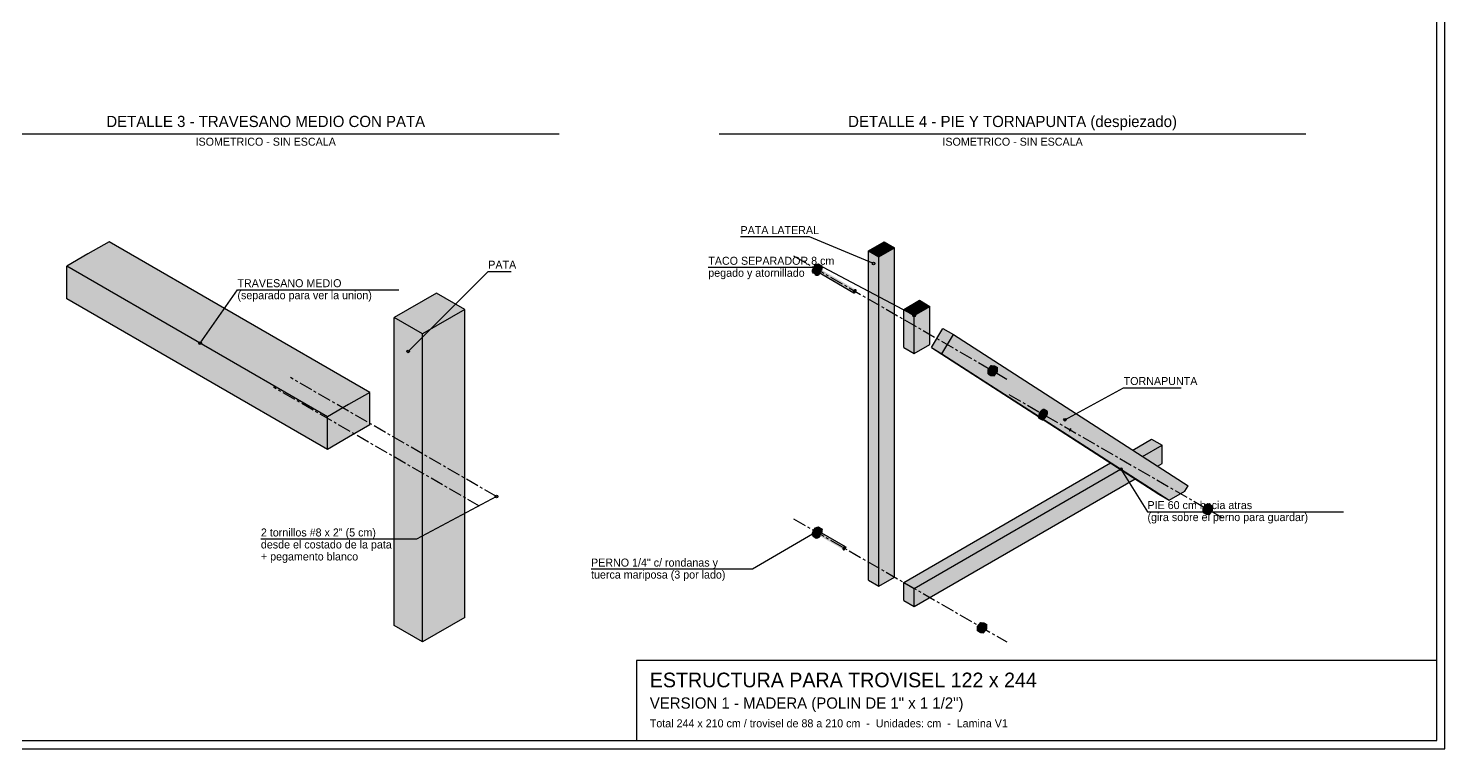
# Model space of a CAD drawing. Extents: x -37 to 1122, y -290 to 250.
# Drawn here: x 591 to 1122, y -290 to -20 of the extents above; entities that cross this region are included whole.
import ezdxf
from ezdxf.enums import TextEntityAlignment as Align

# ---------------------------------------------------------------- set-up
doc = ezdxf.new("R2010")
doc.units = 0
doc.header["$LTSCALE"] = 4
doc.linetypes.add('CENTER', pattern=[2, 1.25, -0.25, 0.25, -0.25])
for name, color, linetype in [('EJES', 6, 'CENTER'), ('HERRAJES', 30, 'CONTINUOUS'), ('MADERA', 7, 'CONTINUOUS'), ('MARCO', 7, 'CONTINUOUS'), ('RELLENO', 7, 'CONTINUOUS'), ('TEXTO', 7, 'CONTINUOUS')]:
    doc.layers.add(name, color=color, linetype=linetype)

msp = doc.modelspace()

# ---------------------------------------------------------------- linework, layer by layer
at = {"layer": 'EJES'}
for p, q in [((877.923165, -105.281388), (957.889428, -151.449931)), ((766.513646, -195.468324), (689.258902, -150.865277)), ((760.163256, -199.134723), (682.908512, -154.531676)), ((958.625267, -157.241123), (1038.591529, -203.409666)), ((877.923165, -203.834503), (957.889428, -250.003046))]:
    msp.add_line(p, q, dxfattribs=at)
at = {"layer": 'HERRAJES'}
for p, q in [((885, -110.702367), (885.219745, -109.962918)), ((885, -111.36542), (885, -110.702367)), ((885, -111.36542), (885.219745, -111.851131)), ((885.219745, -109.962918), (885.625779, -109.259646)), ((885.625779, -109.259646), (886.156289, -108.699617)), ((885.774567, -111.149564), (885.994311, -110.410114)), ((885.774567, -111.812616), (885.774567, -111.149564)), ((885.994311, -110.410114), (886.400345, -109.706842)), ((886.156289, -108.699617), (886.730509, -108.368091)), ((886.400345, -109.706842), (886.930855, -109.146813)), ((886.730509, -108.368091), (887.261019, -108.31554)), ((886.808917, -111.199335), (900.472363, -119.087929)), ((886.930855, -109.146813), (887.505076, -108.815287)), ((887.261019, -108.31554), (888.035586, -108.762736)), ((887.505076, -108.815287), (888.035586, -108.762736)), ((888.035586, -108.762736), (888.44162, -108.99716)), ((888.44162, -108.99716), (888.661364, -109.48287)), ((888.522511, -110.613169), (888.661364, -110.145923)), ((888.661364, -110.145923), (888.661364, -109.48287)), ((885.774567, -111.812616), (885.994311, -112.298327)), ((885.994311, -112.298327), (886.400345, -112.532751)), ((886.400345, -112.532751), (886.930855, -112.4802)), ((886.930855, -112.4802), (887.505076, -112.148674)), ((887.505076, -112.148674), (887.840296, -111.7948)), ((900.398923, -118.703999), (900.472363, -118.456867)), ((900.398923, -118.925598), (900.398923, -118.703999)), ((900.398923, -118.925598), (900.472363, -119.087929)), ((900.472363, -118.456867), (900.608064, -118.221826)), ((900.472363, -119.087929), (900.608064, -119.166276)), ((900.608064, -118.221826), (900.785367, -118.034659)), ((900.608064, -119.166276), (900.785367, -119.148711)), ((900.785367, -118.034659), (900.977276, -117.92386)), ((900.785367, -119.148711), (900.977276, -119.037912)), ((900.977276, -117.92386), (901.154579, -117.906295)), ((900.977276, -119.037912), (901.154579, -118.850745)), ((901.154579, -117.906295), (901.29028, -117.984642)), ((901.154579, -118.850745), (901.29028, -118.615704)), ((901.29028, -117.984642), (901.36372, -118.146973)), ((901.29028, -118.615704), (901.36372, -118.368572)), ((901.36372, -118.368572), (901.36372, -118.146973)), ((950.791938, -147.943097), (952.002722, -146.436861)), ((950.791938, -149.557475), (950.791938, -147.943097)), ((950.791938, -147.943097), (951.876331, -148.569172)), ((951.876331, -148.569172), (953.087115, -147.062936)), ((951.876331, -150.18355), (951.876331, -148.569172)), ((952.002722, -146.436861), (953.213506, -146.545004)), ((952.002722, -146.436861), (953.087115, -147.062936)), ((953.087115, -147.062936), (954.297899, -147.171079)), ((953.213506, -146.545004), (954.297899, -147.171079)), ((954.297899, -148.785457), (954.297899, -147.171079)), ((950.791938, -149.557475), (951.876331, -150.18355)), ((951.876331, -150.18355), (953.087115, -150.291693)), ((953.087115, -150.291693), (954.297899, -148.785457)), ((969.6369, -165.596912), (969.6369, -165.4711)), ((969.6369, -165.596912), (969.856644, -166.082623)), ((969.856644, -166.082623), (970.631211, -166.529819)), ((970.411466, -166.044108), (970.411466, -165.969802)), ((970.411466, -166.044108), (970.631211, -166.529819)), ((970.631211, -166.529819), (971.037245, -166.764243)), ((971.037245, -166.764243), (971.56428, -166.712036)), ((1031.494039, -199.902832), (1032.704823, -198.396596)), ((1031.494039, -201.51721), (1031.494039, -199.902832)), ((1031.494039, -199.902832), (1032.578432, -200.528907)), ((1031.494039, -201.51721), (1032.578432, -202.143285)), ((1032.578432, -200.528907), (1033.789216, -199.022671)), ((1032.578432, -202.143285), (1032.578432, -200.528907)), ((1032.704823, -198.396596), (1033.915607, -198.504739)), ((1032.704823, -198.396596), (1033.789216, -199.022671)), ((1033.789216, -199.022671), (1035, -199.130814)), ((1033.789216, -202.251428), (1035, -200.745192)), ((1033.915607, -198.504739), (1035, -199.130814)), ((1035, -200.745192), (1035, -199.130814)), ((886.156289, -207.252732), (886.730509, -206.921205)), ((886.730509, -206.921205), (887.261019, -206.868654)), ((887.261019, -206.868654), (888.035586, -207.315851)), ((1032.578432, -202.143285), (1033.789216, -202.251428)), ((885, -209.255482), (885.219745, -208.516033)), ((885, -209.918535), (885, -209.255482)), ((885, -209.918535), (885.219745, -210.404245)), ((885.219745, -208.516033), (885.625779, -207.812761)), ((885.219745, -210.404245), (885.994311, -210.851442)), ((885.625779, -207.812761), (886.156289, -207.252732)), ((885.774567, -209.702679), (885.994311, -208.963229)), ((885.774567, -210.365731), (885.774567, -209.702679)), ((885.774567, -210.365731), (885.994311, -210.851442)), ((885.994311, -208.963229), (886.400345, -208.259957)), ((885.994311, -210.851442), (886.400345, -211.085866)), ((886.400345, -208.259957), (886.930855, -207.699928)), ((886.400345, -211.085866), (886.930855, -211.033315)), ((886.930855, -207.699928), (887.505076, -207.368402)), ((886.930855, -211.033315), (887.505076, -210.701788)), ((887.491134, -208.570816), (897.219781, -214.187653)), ((887.505076, -207.368402), (888.035586, -207.315851)), ((887.505076, -210.701788), (887.840296, -210.347915)), ((888.035586, -207.315851), (888.44162, -207.550275)), ((888.44162, -207.550275), (888.661364, -208.035985)), ((888.522511, -209.166284), (888.661364, -208.699038)), ((888.661364, -208.699038), (888.661364, -208.035985)), ((896.464124, -214.985357), (896.537564, -214.738225)), ((896.464124, -215.206955), (896.464124, -214.985357)), ((896.464124, -215.206955), (896.537564, -215.369287)), ((896.537564, -214.738225), (896.673265, -214.503184)), ((896.537564, -215.369287), (896.673265, -215.447634)), ((896.673265, -214.503184), (896.850568, -214.316017)), ((896.673265, -215.447634), (896.850568, -215.430069)), ((896.850568, -214.316017), (897.042478, -214.205218)), ((896.850568, -215.430069), (897.042478, -215.31927)), ((897.042478, -214.205218), (897.219781, -214.187653)), ((897.042478, -215.31927), (897.219781, -215.132103)), ((897.219781, -214.187653), (897.355482, -214.266)), ((897.219781, -215.132103), (897.355482, -214.897062)), ((897.355482, -214.266), (897.428921, -214.428331)), ((897.355482, -214.897062), (897.428921, -214.64993)), ((897.428921, -214.64993), (897.428921, -214.428331)), ((946.857139, -244.224455), (948.067923, -242.718219)), ((946.857139, -245.838833), (946.857139, -244.224455)), ((946.857139, -244.224455), (947.941532, -244.850529)), ((947.941532, -244.850529), (949.152316, -243.344294)), ((948.067923, -242.718219), (949.278707, -242.826362)), ((948.067923, -242.718219), (949.152316, -243.344294)), ((949.152316, -243.344294), (950.3631, -243.452436)), ((949.278707, -242.826362), (950.3631, -243.452436)), ((950.3631, -245.066815), (950.3631, -243.452436)), ((946.857139, -245.838833), (947.941532, -246.464908)), ((947.941532, -246.464908), (947.941532, -244.850529)), ((947.941532, -246.464908), (949.152316, -246.573051)), ((949.152316, -246.573051), (950.3631, -245.066815))]:
    msp.add_line(p, q, dxfattribs=at)
at = {"layer": 'MADERA'}
for p, q in [((621.267227, -100), (613.329239, -104.582999)), ((719.02323, -156.439455), (621.267227, -100)), ((905.954733, -103.407636), (911.856931, -100)), ((911.856931, -100), (915.79173, -102.271757)), ((613.329239, -104.582999), (605.391252, -109.165998)), ((905.954733, -103.407636), (909.889532, -105.679393)), ((905.954733, -226.833807), (905.954733, -103.407636)), ((909.889532, -105.679393), (915.79173, -102.271757)), ((909.889532, -229.105564), (909.889532, -105.679393)), ((915.79173, -225.697929), (915.79173, -102.271757)), ((703.147255, -165.605453), (605.391252, -109.165998)), ((605.391252, -121.38733), (605.391252, -109.165998)), ((703.147255, -177.826784), (605.391252, -121.38733)), ((744.024765, -119.246191), (728.14879, -128.412189)), ((754.608748, -125.356856), (744.024765, -119.246191)), ((919.184332, -125.356029), (925.08653, -121.948393)), ((925.08653, -121.948393), (929.021329, -124.22015)), ((754.608748, -125.356856), (738.732773, -134.522855)), ((754.608748, -240.834002), (754.608748, -125.356856)), ((919.184332, -125.356029), (923.119131, -127.627786)), ((919.184332, -139.66631), (919.184332, -125.356029)), ((923.119131, -127.627786), (929.021329, -124.22015)), ((929.021329, -138.530431), (929.021329, -124.22015)), ((738.732773, -134.522855), (728.14879, -128.412189)), ((728.14879, -243.889334), (728.14879, -128.412189)), ((923.119131, -141.938067), (923.119131, -127.627786)), ((929.571142, -139.674918), (933.859754, -132.516472)), ((933.859754, -132.516472), (937.794552, -134.788229)), ((738.732773, -250), (738.732773, -134.522855)), ((933.505941, -141.946675), (937.794552, -134.788229)), ((937.794552, -134.788229), (1025.795817, -191.447501)), ((919.184332, -139.66631), (923.119131, -141.938067)), ((923.119131, -141.938067), (929.021329, -138.530431)), ((929.571142, -139.674918), (1014.79609, -194.54667)), ((929.571142, -139.674918), (933.505941, -141.946675)), ((933.505941, -141.946675), (1018.730889, -196.818427)), ((719.02323, -156.439455), (711.085242, -161.022454)), ((719.02323, -168.660786), (719.02323, -156.439455)), ((711.085242, -161.022454), (703.147255, -165.605453)), ((703.147255, -177.826784), (703.147255, -165.605453)), ((719.02323, -168.660786), (711.085242, -173.243785)), ((711.085242, -173.243785), (703.147255, -177.826784)), ((1005.043198, -178.086009), (1012.132332, -173.993096)), ((1012.132332, -173.993096), (1016.067131, -176.264853)), ((1008.763741, -180.481466), (1016.067131, -176.264853)), ((1016.067131, -183.080124), (1016.067131, -176.264853)), ((919.184332, -227.656648), (996.706047, -182.899465)), ((923.119131, -229.928405), (1000.42659, -185.294923)), ((1014.344556, -184.074653), (1016.067131, -183.080124)), ((923.119131, -236.743677), (1006.007405, -188.888109)), ((1014.79609, -194.54667), (1018.730889, -196.818427)), ((1018.730889, -196.818427), (1024.612488, -193.422684)), ((1024.612488, -193.422684), (1025.795817, -191.447501)), ((905.954733, -226.833807), (909.889532, -229.105564)), ((909.889532, -229.105564), (915.79173, -225.697929)), ((919.184332, -227.656648), (923.119131, -229.928405)), ((919.184332, -234.47192), (919.184332, -227.656648)), ((923.119131, -236.743677), (923.119131, -229.928405)), ((919.184332, -234.47192), (923.119131, -236.743677)), ((738.732773, -250), (728.14879, -243.889334)), ((754.608748, -240.834002), (738.732773, -250))]:
    msp.add_line(p, q, dxfattribs=at)
at = {"layer": 'MARCO'}
for p, q in [((1122, -290.003046), (1122, 250)), ((1119, -287.003046), (1119, 247)), ((1119, -257.003046), (819, -257.003046)), ((819, -257.003046), (819, -287.003046)), ((1119, -287.003046), (1119, -257.003046)), ((-37, -290.003046), (1122, -290.003046)), ((-34, -287.003046), (1119, -287.003046)), ((819, -287.003046), (1119, -287.003046))]:
    msp.add_line(p, q, dxfattribs=at)
at = {"layer": 'RELLENO', "color": 51}
for points in [[(621.267227, -100), (613.329239, -104.582999), (711.085242, -161.022454)], [(711.085242, -161.022454), (719.02323, -156.439455), (621.267227, -100)], [(911.856931, -100), (905.954733, -103.407636), (909.889532, -105.679393)], [(909.889532, -105.679393), (915.79173, -102.271757), (911.856931, -100)], [(613.329239, -104.582999), (605.391252, -109.165998), (703.147255, -165.605453)], [(703.147255, -165.605453), (711.085242, -161.022454), (613.329239, -104.582999)], [(744.024765, -119.246191), (728.14879, -128.412189), (738.732773, -134.522855)], [(738.732773, -134.522855), (754.608748, -125.356856), (744.024765, -119.246191)], [(925.08653, -121.948393), (919.184332, -125.356029), (923.119131, -127.627786)], [(923.119131, -127.627786), (929.021329, -124.22015), (925.08653, -121.948393)], [(937.794553, -134.788229), (933.859754, -132.516472), (929.571143, -139.674918)], [(929.571143, -139.674918), (933.505941, -141.946675), (937.794553, -134.788229)], [(1012.132332, -173.993096), (919.184332, -227.656648), (923.119131, -229.928405)], [(923.119131, -229.928405), (1016.067131, -176.264853), (1012.132332, -173.993096)]]:
    msp.add_solid(points, dxfattribs=at)
at = {"layer": 'RELLENO', "color": 41}
for points in [[(613.329239, -104.582999), (613.329239, -116.80433), (711.085242, -173.243785)], [(711.085242, -173.243785), (711.085242, -161.022454), (613.329239, -104.582999)], [(905.954733, -103.407636), (905.954733, -226.833807), (909.889532, -229.105564)], [(909.889532, -229.105564), (909.889532, -105.679393), (905.954733, -103.407636)], [(605.391252, -109.165998), (605.391252, -121.38733), (703.147255, -177.826784)], [(703.147255, -177.826784), (703.147255, -165.605453), (605.391252, -109.165998)], [(919.184332, -125.356029), (919.184332, -139.66631), (923.119131, -141.938067)], [(923.119131, -141.938067), (923.119131, -127.627786), (919.184332, -125.356029)], [(728.14879, -128.412189), (728.14879, -243.889334), (738.732773, -250)], [(738.732773, -250), (738.732773, -134.522855), (728.14879, -128.412189)], [(933.505941, -141.946675), (929.571143, -139.674918), (1014.79609, -194.54667)], [(1014.79609, -194.54667), (1018.730889, -196.818427), (933.505941, -141.946675)], [(919.184332, -227.656648), (919.184332, -234.47192), (923.119131, -236.743677)], [(923.119131, -236.743677), (923.119131, -229.928405), (919.184332, -227.656648)]]:
    msp.add_solid(points, dxfattribs=at)
at = {"layer": 'RELLENO', "color": 43}
for points in [[(915.79173, -225.697929), (915.79173, -102.271757), (909.889532, -105.679393)], [(909.889532, -105.679393), (909.889532, -229.105564), (915.79173, -225.697929)], [(754.608748, -240.834002), (754.608748, -125.356856), (738.732773, -134.522855)], [(929.021329, -138.530431), (929.021329, -124.22015), (923.119131, -127.627786)], [(923.119131, -127.627786), (923.119131, -141.938067), (929.021329, -138.530431)], [(738.732773, -134.522855), (738.732773, -250), (754.608748, -240.834002)], [(937.794553, -134.788229), (933.505941, -141.946675), (1018.730889, -196.818427)], [(937.794553, -134.788229), (1018.730889, -196.818427), (1024.612488, -193.422684)], [(1024.612488, -193.422684), (1025.795816, -191.447502), (937.794553, -134.788229)], [(719.02323, -168.660786), (719.02323, -156.439455), (711.085242, -161.022454)], [(711.085242, -173.243785), (711.085242, -161.022454), (703.147255, -165.605453)], [(711.085242, -161.022454), (711.085242, -173.243785), (719.02323, -168.660786)], [(703.147255, -165.605453), (703.147255, -177.826784), (711.085242, -173.243785)], [(1016.067131, -183.080124), (1016.067131, -176.264853), (923.119131, -229.928405)], [(923.119131, -229.928405), (923.119131, -236.743677), (1016.067131, -183.080124)]]:
    msp.add_solid(points, dxfattribs=at)
at = {"layer": 'RELLENO', "color": 30}
for points in [[(885.994311, -110.410115), (885.219744, -109.962918), (885, -110.702368)], [(885, -110.702368), (885.774567, -111.149564), (885.994311, -110.410115)], [(885.774567, -111.149564), (885, -110.702368), (885, -111.36542)], [(885, -111.36542), (885.774567, -111.812616), (885.774567, -111.149564)], [(885.774567, -111.812616), (885, -111.36542), (885.219744, -111.85113)], [(886.400346, -109.706842), (885.625779, -109.259646), (885.219744, -109.962918)], [(885.219744, -109.962918), (885.994311, -110.410115), (886.400346, -109.706842)], [(886.930856, -109.146813), (886.156289, -108.699617), (885.625779, -109.259646)], [(885.625779, -109.259646), (886.400346, -109.706842), (886.930856, -109.146813)], [(900.472363, -118.456868), (886.034441, -110.121129), (885.961, -110.368261)], [(900.398922, -118.703999), (885.961, -110.368261), (885.961, -110.58986)], [(885.961, -110.368261), (900.398922, -118.703999), (900.472363, -118.456868)], [(900.398922, -118.925598), (885.961, -110.58986), (886.034441, -110.752189)], [(885.961, -110.58986), (900.398922, -118.925598), (900.398922, -118.703999)], [(900.608064, -118.221826), (886.170142, -109.886088), (886.034441, -110.121129)], [(886.034441, -110.121129), (900.472363, -118.456868), (900.608064, -118.221826)], [(886.034441, -110.752189), (900.472363, -119.087928), (900.398922, -118.925598)], [(887.505075, -108.815287), (886.730509, -108.368091), (886.156289, -108.699617)], [(886.156289, -108.699617), (886.930856, -109.146813), (887.505075, -108.815287)], [(900.785366, -118.034659), (886.347444, -109.69892), (886.170142, -109.886088)], [(886.170142, -109.886088), (900.608064, -118.221826), (900.785366, -118.034659)], [(900.977277, -117.923859), (886.539354, -109.588121), (886.347444, -109.69892)], [(886.347444, -109.69892), (900.785366, -118.034659), (900.977277, -117.923859)], [(901.154579, -117.906296), (886.716656, -109.570558), (886.539354, -109.588121)], [(886.539354, -109.588121), (900.977277, -117.923859), (901.154579, -117.906296)], [(888.035585, -108.762736), (887.261019, -108.31554), (886.730509, -108.368091)], [(886.730509, -108.368091), (887.505075, -108.815287), (888.035585, -108.762736)], [(885.219744, -111.85113), (885.994311, -112.298326), (885.774567, -111.812616)], [(953.087115, -147.062936), (952.002722, -146.436861), (950.791938, -147.943097)], [(950.791938, -147.943097), (951.876331, -148.569172), (953.087115, -147.062936)], [(951.876331, -148.569172), (950.791938, -147.943097), (950.791938, -149.557475)], [(950.791938, -149.557475), (951.876331, -150.18355), (951.876331, -148.569172)], [(954.297899, -147.171079), (953.213505, -146.545004), (952.002722, -146.436861)], [(952.002722, -146.436861), (953.087115, -147.062936), (954.297899, -147.171079)], [(970.631211, -164.641607), (969.856644, -164.19441), (969.6369, -164.93386)], [(971.037245, -163.938334), (970.262679, -163.491138), (969.856644, -164.19441)], [(969.856644, -164.19441), (970.631211, -164.641607), (971.037245, -163.938334)], [(971.567755, -163.378305), (970.793189, -162.931109), (970.262679, -163.491138)], [(970.262679, -163.491138), (971.037245, -163.938334), (971.567755, -163.378305)], [(981.174464, -170.416603), (970.67134, -164.352621), (970.597899, -164.599753)], [(981.101023, -170.663734), (970.597899, -164.599753), (970.597899, -164.821352)], [(970.597899, -164.599753), (981.101023, -170.663734), (981.174464, -170.416603)], [(981.310165, -170.181561), (970.807041, -164.11758), (970.67134, -164.352621)], [(970.67134, -164.352621), (981.174464, -170.416603), (981.310165, -170.181561)], [(972.141975, -163.046779), (971.367408, -162.599583), (970.793189, -162.931109)], [(970.793189, -162.931109), (971.567755, -163.378305), (972.141975, -163.046779)], [(981.487467, -169.994394), (970.984343, -163.930412), (970.807041, -164.11758)], [(970.807041, -164.11758), (981.310165, -170.181561), (981.487467, -169.994394)], [(981.679378, -169.883594), (971.176254, -163.819613), (970.984343, -163.930412)], [(970.984343, -163.930412), (981.487467, -169.994394), (981.679378, -169.883594)], [(981.85668, -169.866031), (971.353556, -163.80205), (971.176254, -163.819613)], [(971.176254, -163.819613), (981.679378, -169.883594), (981.85668, -169.866031)], [(972.672485, -162.994228), (971.897918, -162.547032), (971.367408, -162.599583)], [(971.367408, -162.599583), (972.141975, -163.046779), (972.672485, -162.994228)], [(969.6369, -164.93386), (970.411466, -165.381056), (970.631211, -164.641607)], [(970.411466, -165.381056), (969.6369, -164.93386), (969.6369, -165.596912)], [(969.6369, -165.596912), (970.411466, -166.044108), (970.411466, -165.381056)], [(970.411466, -166.044108), (969.6369, -165.596912), (969.856644, -166.082622)], [(969.856644, -166.082622), (970.631211, -166.529819), (970.411466, -166.044108)], [(981.101023, -170.885333), (970.597899, -164.821352), (970.67134, -164.983681)], [(970.597899, -164.821352), (981.101023, -170.885333), (981.101023, -170.663734)], [(970.67134, -164.983681), (981.174464, -171.047663), (981.101023, -170.885333)], [(1033.789216, -199.022671), (1032.704823, -198.396596), (1031.494039, -199.902832)], [(1031.494039, -199.902832), (1032.578432, -200.528907), (1033.789216, -199.022671)], [(1032.578432, -200.528907), (1031.494039, -199.902832), (1031.494039, -201.51721)], [(1031.494039, -201.51721), (1032.578432, -202.143285), (1032.578432, -200.528907)], [(1035, -199.130814), (1033.915607, -198.504739), (1032.704823, -198.396596)], [(1032.704823, -198.396596), (1033.789216, -199.022671), (1035, -199.130814)], [(887.505075, -207.368402), (886.730509, -206.921206), (886.156289, -207.252731)], [(888.035585, -207.315851), (887.261019, -206.868654), (886.730509, -206.921206)], [(886.730509, -206.921206), (887.505075, -207.368402), (888.035585, -207.315851)], [(885.994311, -208.963229), (885.219744, -208.516033), (885, -209.255483)], [(885, -209.255483), (885.774567, -209.702679), (885.994311, -208.963229)], [(885.774567, -209.702679), (885, -209.255483), (885, -209.918535)], [(885, -209.918535), (885.774567, -210.365731), (885.774567, -209.702679)], [(885.774567, -210.365731), (885, -209.918535), (885.219744, -210.404245)], [(886.400346, -208.259957), (885.625779, -207.81276), (885.219744, -208.516033)], [(885.219744, -208.516033), (885.994311, -208.963229), (886.400346, -208.259957)], [(885.219744, -210.404245), (885.994311, -210.851441), (885.774567, -210.365731)], [(886.930856, -207.699928), (886.156289, -207.252731), (885.625779, -207.81276)], [(885.625779, -207.81276), (886.400346, -208.259957), (886.930856, -207.699928)], [(896.537565, -214.738225), (886.034441, -208.674244), (885.961, -208.921376)], [(896.464124, -214.985357), (885.961, -208.921376), (885.961, -209.142975)], [(885.961, -208.921376), (896.464124, -214.985357), (896.537565, -214.738225)], [(896.464124, -215.206956), (885.961, -209.142975), (886.034441, -209.305304)], [(885.961, -209.142975), (896.464124, -215.206956), (896.464124, -214.985357)], [(896.673266, -214.503184), (886.170142, -208.439203), (886.034441, -208.674244)], [(886.034441, -208.674244), (896.537565, -214.738225), (896.673266, -214.503184)], [(886.034441, -209.305304), (896.537565, -215.369286), (896.464124, -215.206956)], [(886.156289, -207.252731), (886.930856, -207.699928), (887.505075, -207.368402)], [(896.850568, -214.316017), (886.347444, -208.252035), (886.170142, -208.439203)], [(886.170142, -208.439203), (896.673266, -214.503184), (896.850568, -214.316017)], [(897.042478, -214.205217), (886.539354, -208.141236), (886.347444, -208.252035)], [(886.347444, -208.252035), (896.850568, -214.316017), (897.042478, -214.205217)], [(897.21978, -214.187654), (886.716656, -208.123673), (886.539354, -208.141236)], [(886.539354, -208.141236), (897.042478, -214.205217), (897.21978, -214.187654)], [(949.152316, -243.344294), (948.067923, -242.718219), (946.857139, -244.224455)], [(946.857139, -244.224455), (947.941532, -244.850529), (949.152316, -243.344294)], [(947.941532, -244.850529), (946.857139, -244.224455), (946.857139, -245.838833)], [(950.3631, -243.452437), (949.278707, -242.826362), (948.067923, -242.718219)], [(948.067923, -242.718219), (949.152316, -243.344294), (950.3631, -243.452437)], [(946.857139, -245.838833), (947.941532, -246.464908), (947.941532, -244.850529)]]:
    msp.add_solid(points, dxfattribs=at)
at = {"layer": 'RELLENO', "color": 32}
for points in [[(888.661364, -110.145923), (885.994311, -110.410115), (885.774567, -111.149564)], [(888.661364, -110.145923), (885.774567, -111.149564), (885.774567, -111.812616)], [(888.661364, -110.145923), (885.774567, -111.812616), (885.994311, -112.298326)], [(888.661364, -110.145923), (886.400346, -109.706842), (885.994311, -110.410115)], [(888.661364, -110.145923), (885.994311, -112.298326), (886.400346, -112.532751)], [(888.661364, -110.145923), (886.930856, -109.146813), (886.400346, -109.706842)], [(888.661364, -110.145923), (886.400346, -112.532751), (886.930856, -112.4802)], [(888.661364, -110.145923), (887.505075, -108.815287), (886.930856, -109.146813)], [(888.661364, -110.145923), (886.930856, -112.4802), (887.505075, -112.148674)], [(888.661364, -110.145923), (888.035585, -108.762736), (887.505075, -108.815287)], [(888.661364, -110.145923), (887.505075, -112.148674), (888.035585, -111.588645)], [(888.661364, -110.145923), (888.44162, -108.99716), (888.035585, -108.762736)], [(888.035585, -111.588645), (888.44162, -110.885372), (888.661364, -110.145923)], [(888.661364, -110.145923), (888.661364, -109.482871), (888.44162, -108.99716)], [(901.363721, -118.368572), (900.472363, -118.456868), (900.398922, -118.703999)], [(901.363721, -118.368572), (900.398922, -118.703999), (900.398922, -118.925598)], [(901.363721, -118.368572), (900.398922, -118.925598), (900.472363, -119.087928)], [(901.363721, -118.368572), (900.608064, -118.221826), (900.472363, -118.456868)], [(901.363721, -118.368572), (900.472363, -119.087928), (900.608064, -119.166275)], [(901.363721, -118.368572), (900.785366, -118.034659), (900.608064, -118.221826)], [(901.363721, -118.368572), (900.608064, -119.166275), (900.785366, -119.148712)], [(901.363721, -118.368572), (900.977277, -117.923859), (900.785366, -118.034659)], [(901.363721, -118.368572), (900.785366, -119.148712), (900.977277, -119.037912)], [(901.363721, -118.368572), (901.154579, -117.906296), (900.977277, -117.923859)], [(901.363721, -118.368572), (900.977277, -119.037912), (901.154579, -118.850745)], [(901.363721, -118.368572), (901.29028, -117.984643), (901.154579, -117.906296)], [(901.154579, -118.850745), (901.29028, -118.615704), (901.363721, -118.368572)], [(901.363721, -118.368572), (901.363721, -118.146973), (901.29028, -117.984643)], [(954.297899, -148.785457), (953.087115, -147.062936), (951.876331, -148.569172)], [(954.297899, -148.785457), (951.876331, -148.569172), (951.876331, -150.18355)], [(954.297899, -148.785457), (954.297899, -147.171079), (953.087115, -147.062936)], [(951.876331, -150.18355), (953.087115, -150.291693), (954.297899, -148.785457)], [(973.298264, -164.377415), (970.631211, -164.641607), (970.411466, -165.381056)], [(973.298264, -164.377415), (970.411466, -165.381056), (970.411466, -166.044108)], [(973.298264, -164.377415), (970.411466, -166.044108), (970.631211, -166.529819)], [(973.298264, -164.377415), (971.037245, -163.938334), (970.631211, -164.641607)], [(973.298264, -164.377415), (970.631211, -166.529819), (971.037245, -166.764243)], [(973.298264, -164.377415), (971.567755, -163.378305), (971.037245, -163.938334)], [(973.298264, -164.377415), (971.037245, -166.764243), (971.567755, -166.711692)], [(973.298264, -164.377415), (972.141975, -163.046779), (971.567755, -163.378305)], [(973.298264, -164.377415), (971.567755, -166.711692), (972.141975, -166.380166)], [(973.298264, -164.377415), (972.672485, -162.994228), (972.141975, -163.046779)], [(973.298264, -164.377415), (972.141975, -166.380166), (972.672485, -165.820137)], [(973.298264, -164.377415), (973.07852, -163.228652), (972.672485, -162.994228)], [(972.672485, -165.820137), (973.07852, -165.116864), (973.298264, -164.377415)], [(973.298264, -164.377415), (973.298264, -163.714363), (973.07852, -163.228652)], [(982.065822, -170.328307), (981.679378, -169.883594), (981.487467, -169.994394)], [(982.065822, -170.328307), (981.85668, -169.866031), (981.679378, -169.883594)], [(982.065822, -170.328307), (981.992381, -169.944378), (981.85668, -169.866031)], [(982.065822, -170.328307), (981.174464, -170.416603), (981.101023, -170.663734)], [(982.065822, -170.328307), (981.101023, -170.663734), (981.101023, -170.885333)], [(982.065822, -170.328307), (981.101023, -170.885333), (981.174464, -171.047663)], [(982.065822, -170.328307), (981.310165, -170.181561), (981.174464, -170.416603)], [(982.065822, -170.328307), (981.174464, -171.047663), (981.310165, -171.12601)], [(982.065822, -170.328307), (981.487467, -169.994394), (981.310165, -170.181561)], [(982.065822, -170.328307), (981.310165, -171.12601), (981.487467, -171.108447)], [(982.065822, -170.328307), (981.487467, -171.108447), (981.679378, -170.997647)], [(982.065822, -170.328307), (981.679378, -170.997647), (981.85668, -170.81048)], [(981.85668, -170.81048), (981.992381, -170.575439), (982.065822, -170.328307)], [(982.065822, -170.328307), (982.065822, -170.106708), (981.992381, -169.944378)], [(1035, -200.745192), (1033.789216, -199.022671), (1032.578432, -200.528907)], [(1035, -200.745192), (1032.578432, -200.528907), (1032.578432, -202.143285)], [(1032.578432, -202.143285), (1033.789216, -202.251428), (1035, -200.745192)], [(1035, -200.745192), (1035, -199.130814), (1033.789216, -199.022671)], [(888.661364, -208.699037), (885.994311, -208.963229), (885.774567, -209.702679)], [(888.661364, -208.699037), (885.774567, -209.702679), (885.774567, -210.365731)], [(888.661364, -208.699037), (885.774567, -210.365731), (885.994311, -210.851441)], [(888.661364, -208.699037), (886.400346, -208.259957), (885.994311, -208.963229)], [(888.661364, -208.699037), (885.994311, -210.851441), (886.400346, -211.085866)], [(888.661364, -208.699037), (886.930856, -207.699928), (886.400346, -208.259957)], [(888.661364, -208.699037), (886.400346, -211.085866), (886.930856, -211.033315)], [(888.661364, -208.699037), (887.505075, -207.368402), (886.930856, -207.699928)], [(888.661364, -208.699037), (886.930856, -211.033315), (887.505075, -210.701789)], [(888.661364, -208.699037), (888.035585, -207.315851), (887.505075, -207.368402)], [(888.661364, -208.699037), (887.505075, -210.701789), (888.035585, -210.14176)], [(888.661364, -208.699037), (888.44162, -207.550275), (888.035585, -207.315851)], [(888.035585, -210.14176), (888.44162, -209.438487), (888.661364, -208.699037)], [(888.661364, -208.699037), (888.661364, -208.035986), (888.44162, -207.550275)], [(897.428922, -214.64993), (896.537565, -214.738225), (896.464124, -214.985357)], [(897.428922, -214.64993), (896.464124, -214.985357), (896.464124, -215.206956)], [(897.428922, -214.64993), (896.464124, -215.206956), (896.537565, -215.369286)], [(897.428922, -214.64993), (896.673266, -214.503184), (896.537565, -214.738225)], [(897.428922, -214.64993), (896.537565, -215.369286), (896.673266, -215.447633)], [(897.428922, -214.64993), (896.850568, -214.316017), (896.673266, -214.503184)], [(897.428922, -214.64993), (896.673266, -215.447633), (896.850568, -215.43007)], [(897.428922, -214.64993), (897.042478, -214.205217), (896.850568, -214.316017)], [(897.428922, -214.64993), (896.850568, -215.43007), (897.042478, -215.31927)], [(897.428922, -214.64993), (897.21978, -214.187654), (897.042478, -214.205217)], [(897.428922, -214.64993), (897.042478, -215.31927), (897.21978, -215.132103)], [(897.428922, -214.64993), (897.355481, -214.266001), (897.21978, -214.187654)], [(897.21978, -215.132103), (897.355481, -214.897061), (897.428922, -214.64993)], [(897.428922, -214.64993), (897.428922, -214.428331), (897.355481, -214.266001)], [(950.3631, -245.066815), (949.152316, -243.344294), (947.941532, -244.850529)], [(950.3631, -245.066815), (950.3631, -243.452437), (949.152316, -243.344294)], [(950.3631, -245.066815), (947.941532, -244.850529), (947.941532, -246.464908)], [(947.941532, -246.464908), (949.152316, -246.573051), (950.3631, -245.066815)]]:
    msp.add_solid(points, dxfattribs=at)
at = {"layer": 'TEXTO'}
for p, q in [((570, -59.5), (790, -59.5)), ((850, -59.5), (1070, -59.5)), ((883.922132, -98.121084), (858.002132, -98.121084)), ((907.922132, -108.121084), (883.922132, -98.121084)), ((733.440782, -141.090617), (763.440782, -111.090617)), ((763.440782, -111.090617), (772.080782, -111.090617)), ((889.119131, -109.627786), (845.919131, -109.627786)), ((923.119131, -127.627786), (889.119131, -109.627786)), ((655.394322, -138.035285), (669.394322, -118.035285)), ((669.394322, -118.035285), (729.874322, -118.035285)), ((979.650879, -166.697088), (1001.650879, -154.697088)), ((1001.650879, -154.697088), (1023.250879, -154.697088)), ((1000.575797, -185.208778), (1010.575797, -201.208778)), ((766.513646, -195.468324), (736.513646, -211.468324)), ((1010.575797, -201.208778), (1084.015797, -201.208778)), ((736.513646, -211.468324), (678.193646, -211.468324)), ((886.443399, -208.753662), (862.443399, -222.753662)), ((862.443399, -222.753662), (801.963399, -222.753662))]:
    msp.add_line(p, q, dxfattribs=at)
for centre in [(907.922132, -108.121084), (923.119131, -127.627786), (655.394322, -138.035285), (733.440782, -141.090617), (979.650879, -166.697088), (1000.575797, -185.208778), (766.513646, -195.468324), (886.443399, -208.753662)]:
    msp.add_circle(centre, 0.5, dxfattribs=at)

# ---------------------------------------------------------------- texts
for s, height, p in [('DETALLE 3 - TRAVESANO MEDIO CON PATA', 4.2, (680, -57)), ('DETALLE 4 - PIE Y TORNAPUNTA (despiezado)', 4.2, (960, -57)), ('ISOMETRICO - SIN ESCALA', 3, (680, -64)), ('ISOMETRICO - SIN ESCALA', 3, (960, -64))]:
    msp.add_text(s, height=height, dxfattribs=at).set_placement(p, align=Align.CENTER)
for s, height, p in [('PATA LATERAL', 3, (858.002132, -97.121084)), ('TACO SEPARADOR 8 cm', 3, (845.919131, -108.627786)), ('PATA', 3, (763.440782, -110.090617)), ('pegado y atornillado', 3, (845.919131, -113.127786)), ('TRAVESANO MEDIO', 3, (669.394322, -117.035285)), ('(separado para ver la union)', 3, (669.394322, -121.535285)), ('TORNAPUNTA', 3, (1001.650879, -153.697088)), ('(gira sobre el perno para guardar)', 3, (1010.575797, -204.708778)), ('PIE 60 cm hacia atras', 3, (1010.575797, -200.208778)), ('desde el costado de la pata', 3, (678.193646, -214.968324)), ('2 tornillos #8 x 2" (5 cm)', 3, (678.193646, -210.468324)), ('+ pegamento blanco', 3, (678.193646, -219.468324)), ('PERNO 1/4" c/ rondanas y', 3, (801.963399, -221.753662)), ('tuerca mariposa (3 por lado)', 3, (801.963399, -226.253662)), ('ESTRUCTURA PARA TROVISEL 122 x 244', 5.5, (824, -267.003046)), ('VERSION 1 - MADERA (POLIN DE 1" x 1 1/2")', 4.2, (824, -275.003046)), ('Total 244 x 210 cm / trovisel de 88 a 210 cm  -  Unidades: cm  -  Lamina V1', 3, (824, -282.003046))]:
    msp.add_text(s, height=height, dxfattribs=at).set_placement(p)

doc.saveas('drawing.dxf')
